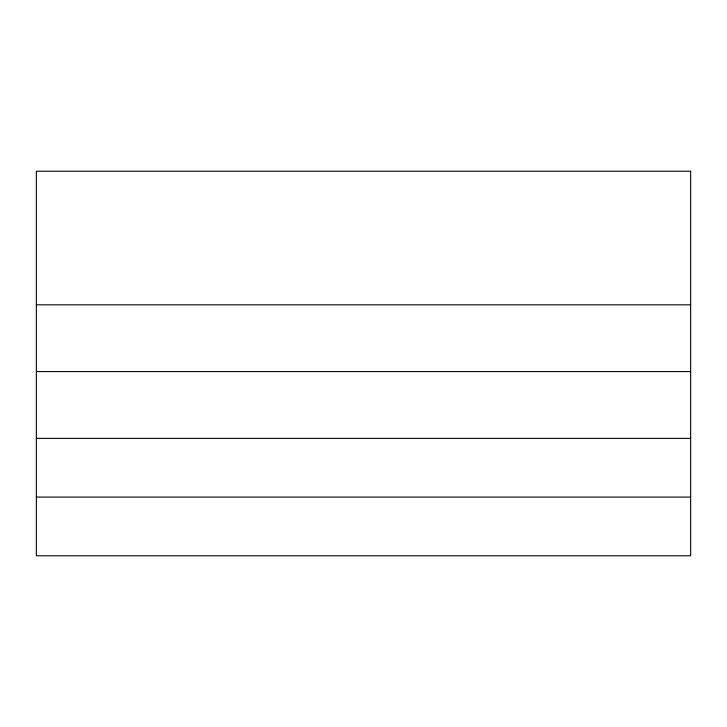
<?xml version="1.0" encoding="UTF-8"?>
<svg xmlns="http://www.w3.org/2000/svg" width="727" height="727" viewBox="0 0 727 727"><rect width="100%" height="100%" fill="white"/><g stroke="black" fill="none" stroke-linecap="round" stroke-linejoin="round"><path stroke-width="1.09" d="M36.35 304.804L690.65 304.804M36.35 371.588L690.65 371.588M36.35 438.381L690.65 438.381M36.35 497.086L690.65 497.086M690.65 171.218L36.35 171.218L36.35 555.782L690.65 555.782L690.65 171.218"/></g></svg>
